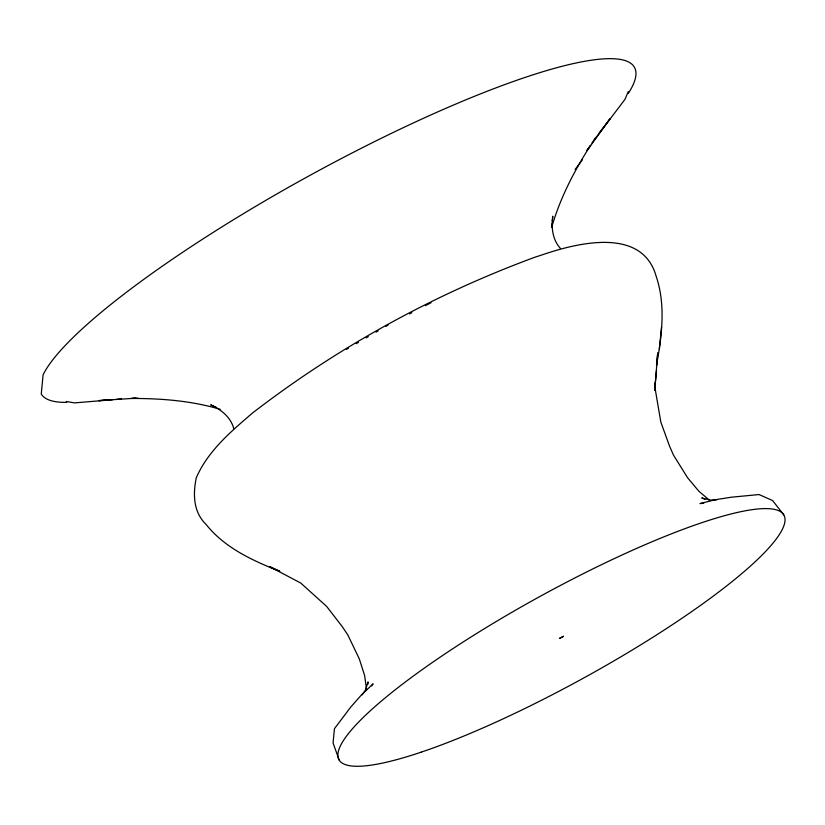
<?xml version="1.0" encoding="UTF-8"?>
<svg xmlns="http://www.w3.org/2000/svg" width="825" height="825" viewBox="0 0 825 825"><rect width="100%" height="100%" fill="white"/><g stroke="black" fill="none" stroke-linecap="round" stroke-linejoin="round"><path stroke-width="1.24" d="M709.809 500.507L698.919 491.287L687.648 477.819L673.52 455.194L669.539 446.129L660.835 422.101L654.978 387.74L657.731 352.832L656.514 365.434C661.763 336.167 665.95 305.147 656.174 276.334C642.097 225.864 575.489 243.313 540.684 255.358L534.92 257.204C433.857 294.473 338.157 347.036 252.811 412.778C231.062 431.413 207.89 450.945 196.267 477.819C192.885 494.35 193.236 512.047 206.147 524.504C224.709 547.852 252.543 560.567 279.613 571.282M655.339 382.439L654.607 390.287L656.504 370.384M367.837 684.42L368.084 681.924L365.372 690.195L362.154 694.867M552.069 223.616L551.708 227.318C560.134 197.969 574.2 170.961 590.576 145.344L586.75 150.418M552.307 221.141L552.781 216.212C551.193 227.525 552.42 239.539 560.371 248.377M659.381 348.923L661.547 326.968M628.248 91.606L624.989 99.33L591.979 142.942M594.165 139.755L595.671 137.765M598.682 133.763L609.974 118.79L588.081 149.17M575.18 169.403L582.378 159.854M371.539 685.905L373.096 683.842L361.505 694.856L350.697 707.128L334.445 728.692L333.063 742.974L339.168 760.031M346.356 349.429L348.552 348.15M356.245 343.664L358.442 342.385M366.125 337.899L368.321 336.621M376.014 332.145L378.211 330.856M385.894 326.38L388.09 325.091M409.551 313.923L411.809 312.747M425.37 305.683L431.021 302.744M107.869 399.764L98.907 400.62L137.796 398.062M112.509 399.733L74.539 402.889L66.299 401.507M116.304 399.372L121.358 398.887M135.321 398.104L131.588 398.465C161.473 398.413 191.359 400.754 220.162 409.293M703.725 503.219L699.971 503.58L715.347 499.723L731.373 497.207L759.021 494.546L772.623 500.569L783.75 514.852M716.925 499.795L710.16 500.063L701.745 497.918L704.952 499.331M216.573 407.457L210.695 404.858C221.11 409.561 230.588 417.037 233.784 428.484M279.675 571.086L269.858 566.734L300.774 583.069L326.638 606.406L342.251 626.618L347.768 634.827L359.308 658.886L364.65 675.634L366.599 689.772M628.33 93.359A338.601 61.71 -28.8 0 0 394.278 131.969A338.601 61.71 -28.8 0 0 43.106 374.756L41.25 394.02A338.601 61.71 -28.8 0 0 66.65 402.363M559.463 638.416L563.465 636.333L559.463 638.416M421.162 752.163A253.863 46.262 -28.8 0 0 782.358 529.299A253.863 46.262 -28.8 0 0 480.851 630.857A253.863 46.262 -28.8 0 0 421.162 752.163"/></g></svg>
